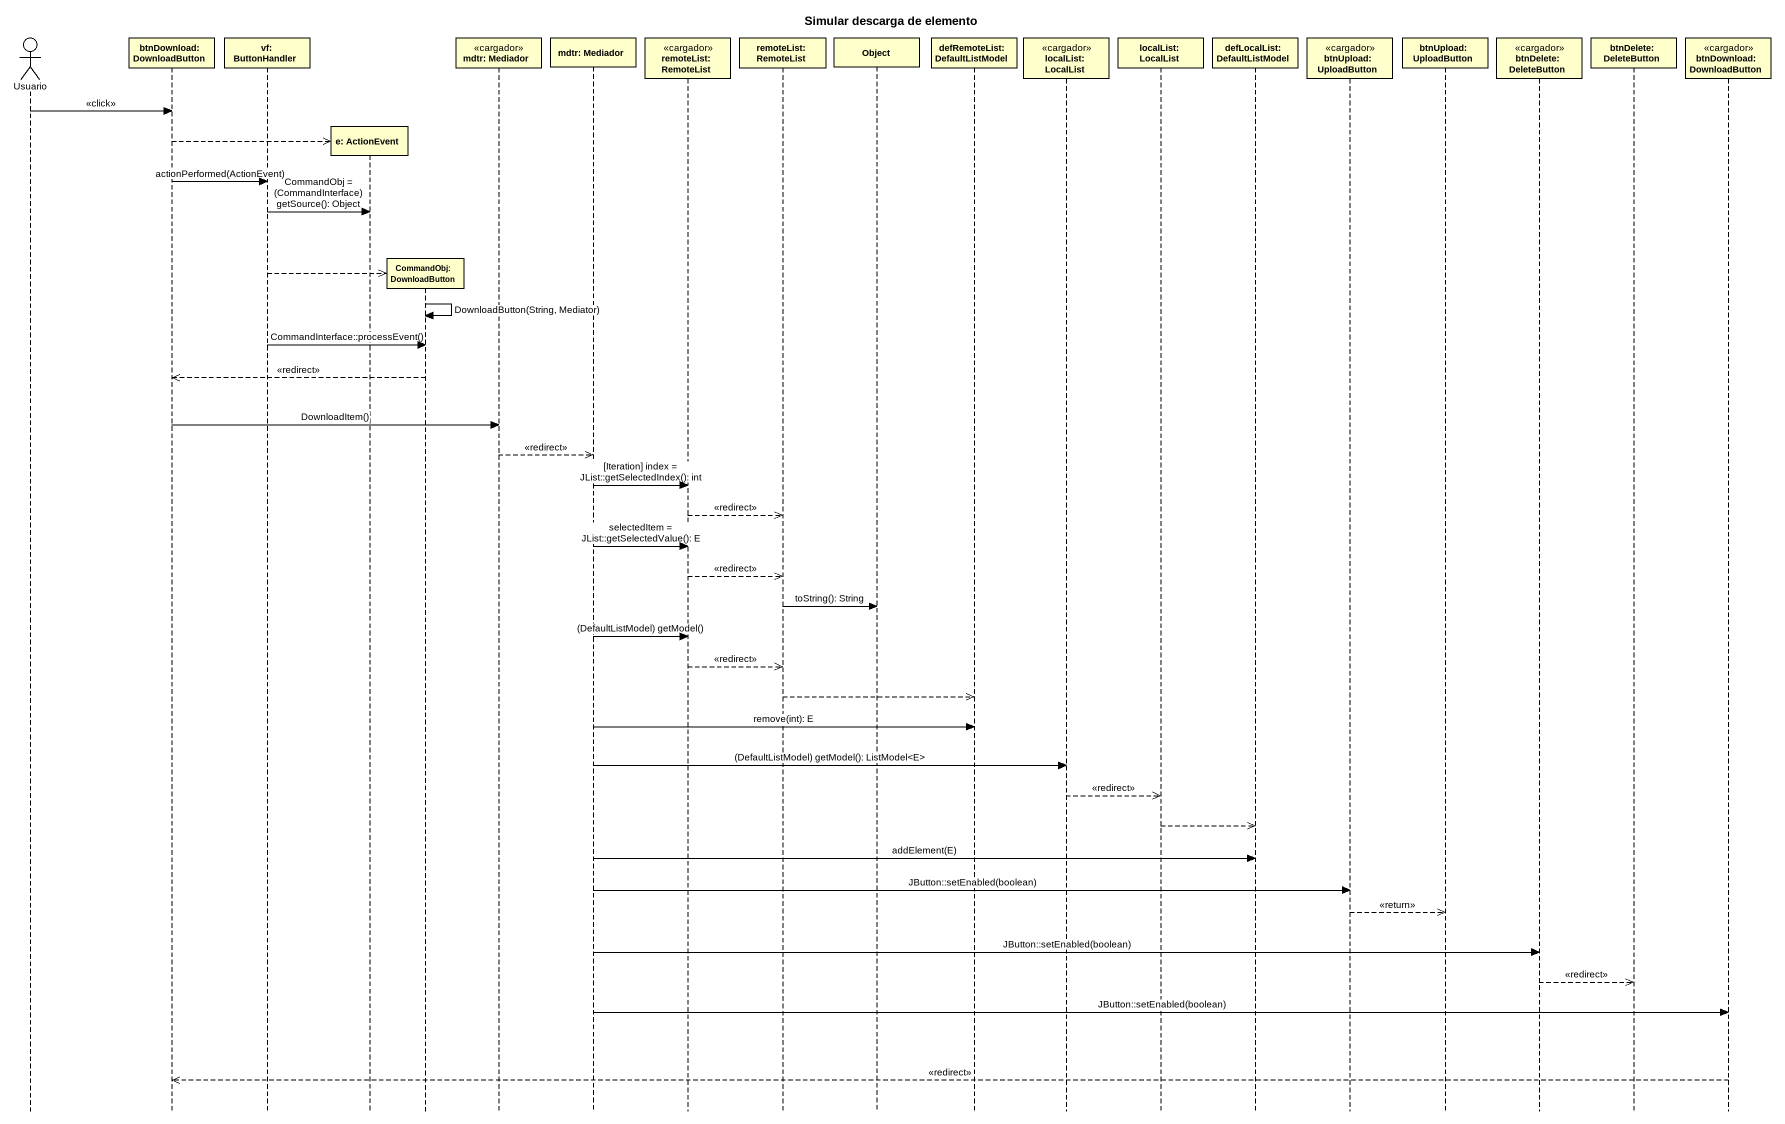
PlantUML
@startuml
title Simular descarga de elemento
hide footbox
actor Usuario
participant "btnDownload: DownloadButton" as btnDownload_DownloadButton
participant "vf: ButtonHandler" as vf_ButtonHandler
participant "e: ActionEvent" as e_ActionEvent
participant "CommandObj: DownloadButton" as CommandObj_DownloadButton
participant "mdtr: Mediador" as mdtr_Mediador <<cargador>>
participant "mdtr: Mediador" as mdtr_Mediador_2
participant "remoteList: RemoteList" as remoteList_RemoteList <<cargador>>
participant "remoteList: RemoteList" as remoteList_RemoteList_2
participant "Object" as Object_
participant "defRemoteList: DefaultListModel" as defRemoteList
participant "localList: LocalList" as localList_LocalList <<cargador>>
participant "localList: LocalList" as localList_LocalList_2
participant "defLocalList: DefaultListModel" as defLocalList
participant "btnUpload: UploadButton" as btnUpload_UploadButton <<cargador>>
participant "btnUpload: UploadButton" as btnUpload_UploadButton_2
participant "btnDelete: DeleteButton" as btnDelete_DeleteButton <<cargador>>
participant "btnDelete: DeleteButton" as btnDelete_DeleteButton_2
participant "btnDownload: DownloadButton" as btnDownload_DownloadButton_2 <<cargador>>

Usuario -> btnDownload_DownloadButton : <<click>>
btnDownload_DownloadButton -->> e_ActionEvent **
btnDownload_DownloadButton -> vf_ButtonHandler : actionPerformed(ActionEvent)
vf_ButtonHandler -> e_ActionEvent : CommandObj = (CommandInterface) getSource(): Object
vf_ButtonHandler -->> CommandObj_DownloadButton **
CommandObj_DownloadButton -> CommandObj_DownloadButton : DownloadButton(String, Mediator)
vf_ButtonHandler -> CommandObj_DownloadButton : CommandInterface::processEvent()
CommandObj_DownloadButton -->> btnDownload_DownloadButton : <<redirect>>
btnDownload_DownloadButton -> mdtr_Mediador : DownloadItem()
mdtr_Mediador -->> mdtr_Mediador_2 : <<redirect>>
mdtr_Mediador_2 -> remoteList_RemoteList : [Iteration] index = JList::getSelectedIndex(): int
remoteList_RemoteList -->> remoteList_RemoteList_2 : <<redirect>>
mdtr_Mediador_2 -> remoteList_RemoteList : selectedItem = JList::getSelectedValue(): E
remoteList_RemoteList -->> remoteList_RemoteList_2 : <<redirect>>
remoteList_RemoteList_2 -> Object_ : toString(): String
mdtr_Mediador_2 -> remoteList_RemoteList : (DefaultListModel) getModel()
remoteList_RemoteList -->> remoteList_RemoteList_2 : <<redirect>>
remoteList_RemoteList_2 -->> defRemoteList
mdtr_Mediador_2 -> defRemoteList : remove(int): E
mdtr_Mediador_2 -> localList_LocalList : (DefaultListModel) getModel(): ListModel<E>
localList_LocalList -->> localList_LocalList_2 : <<redirect>>
localList_LocalList_2 -->> defLocalList
mdtr_Mediador_2 -> defLocalList : addElement(E)
mdtr_Mediador_2 -> btnUpload_UploadButton : JButton::setEnabled(boolean)
btnUpload_UploadButton -->> btnUpload_UploadButton_2 : <<return>>
mdtr_Mediador_2 -> btnDelete_DeleteButton : JButton::setEnabled(boolean)
btnDelete_DeleteButton -->> btnDelete_DeleteButton_2 : <<redirect>>
mdtr_Mediador_2 -> btnDownload_DownloadButton_2 : JButton::setEnabled(boolean)
btnDownload_DownloadButton_2 -->> btnDownload_DownloadButton : <<redirect>>
@enduml
